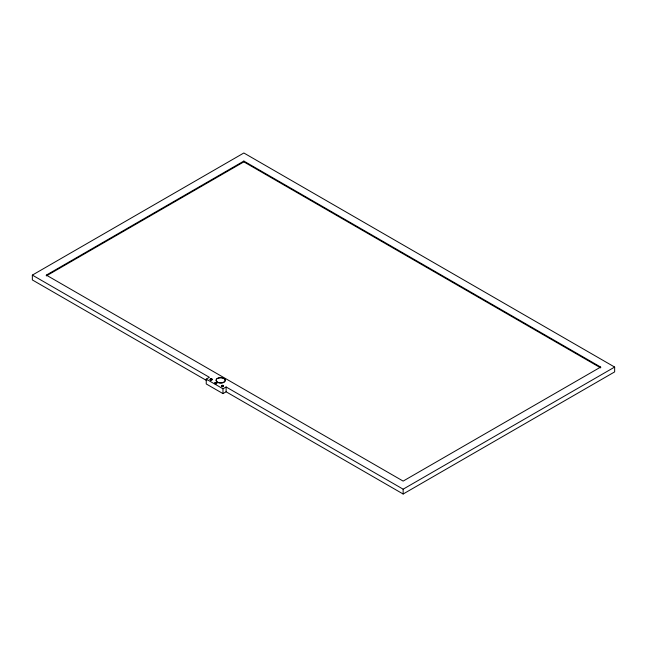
<?xml version="1.0" encoding="UTF-8"?>
<svg xmlns="http://www.w3.org/2000/svg" width="647" height="647" viewBox="0 0 647 647"><rect width="100%" height="100%" fill="white"/><g stroke="black" fill="none" stroke-linecap="round" stroke-linejoin="round"><path stroke-width="0.97" d="M32.35 275.104L243.854 152.991L614.65 367.067L614.65 371.896L403.146 494.009L226.118 391.799L222.98 393.611L206.239 383.954L206.239 379.118L209.377 377.306L32.35 275.104L32.35 279.933L206.765 380.63M46.333 275.104L243.854 161.063L600.667 367.067L600.667 367.876L243.854 161.871L46.333 275.905L46.333 275.104L403.146 481.101L600.667 367.067M206.239 379.118L222.98 388.782L226.118 386.971L403.146 489.181L614.65 367.067M403.146 489.181L403.146 494.009M243.854 161.063L243.854 161.871M226.118 386.971L226.118 391.799M222.98 388.782L222.98 393.611M211.108 378.956A1.051 0.607 0 0 1 212.095 379.765A1.051 0.607 0 0 1 210.437 380.024A1.051 0.607 0 0 1 210.59 379.037M217.441 378.592A4.561 2.637 0 0 1 224.283 378.851A4.561 2.637 0 0 1 222.948 382.733L221.848 383A4.561 2.637 0 0 1 216.26 379.773M216.47 382.903A1.051 0.607 0 0 1 216.405 383.792A1.051 0.607 0 0 1 214.877 383.679A1.051 0.607 0 0 1 215.208 382.806M216.721 378.883L216.26 379.522A4.561 2.637 0 0 0 221.848 382.749L222.948 382.482A4.561 2.637 0 0 0 223.894 378.341A4.561 2.637 0 0 0 216.721 378.883M221.961 386.647A1.051 0.607 0 0 0 223.538 386.13A1.051 0.607 0 0 0 221.961 385.604A1.051 0.607 0 0 0 221.961 386.647M221.961 386.396A1.051 0.607 0 0 0 223.538 385.871A1.051 0.607 0 0 0 221.961 385.353A1.051 0.607 0 0 0 221.961 386.396M210.59 379.829A1.051 0.607 0 0 0 212.159 379.304A1.051 0.607 0 0 0 210.59 378.786A1.051 0.607 0 0 0 210.59 379.829M215.208 383.606A1.051 0.607 0 0 0 216.777 383.081A1.051 0.607 0 0 0 215.208 382.555A1.051 0.607 0 0 0 215.208 383.606"/></g></svg>
